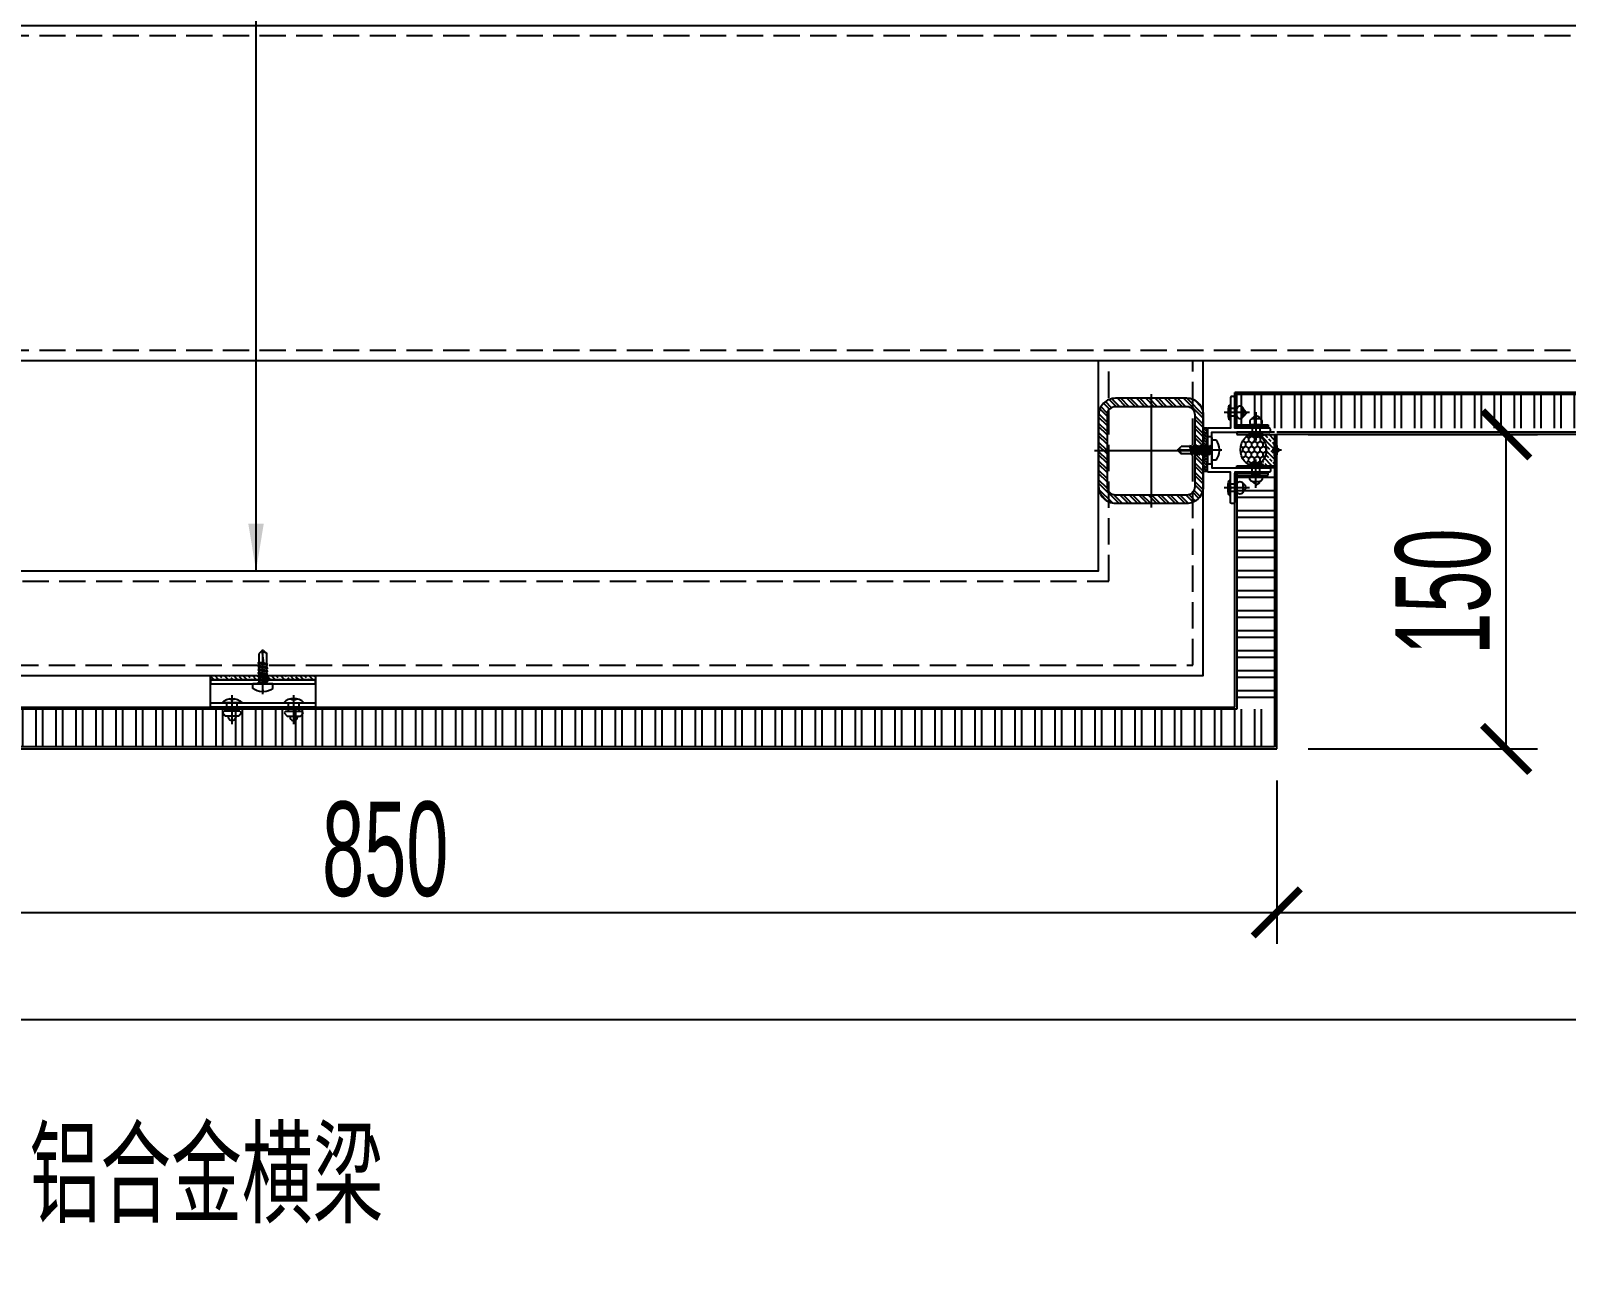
# Model space of a CAD drawing. Extents: x -8792 to 174344, y -43961 to 62816.
# Drawn here: x 3671 to 4403, y -9037 to -8450 of the extents above; entities that cross this region are included whole.
import ezdxf
from ezdxf.xclip import XClip

# ---------------------------------------------------------------- set-up
doc = ezdxf.new("R2010")
doc.units = 0
doc.header["$LTSCALE"] = 50
doc.header["$XCLIPFRAME"] = 0
for name, pattern in [('CENTER', [2, 1.25, -0.25, 0.25, -0.25]), ('CENTER2', [28.575, 19.05, -3.175, 3.175, -3.175]), ('DASH', [0.35, 0.25, -0.1]), ('DIVIDE', [1.25, 0.5, -0.25, 0, -0.25, 0, -0.25]), ('DOT2', [0.125, 0, -0.125]), ('HIDDEN', [0.375, 0.25, -0.125]), ('JIS_08_15', [17.25, 15, -0.75, 0.75, -0.75])]:
    doc.linetypes.add(name, pattern=pattern)
for name, color, linetype in [('#分隔线', 1, 'JIS_08_15'), ('#文字', 2, 'Continuous'), ('#标注', 1, 'Continuous'), ('#虚线', 8, 'HIDDEN'), ('#配件', 11, 'Continuous'), ('#铝板', 2, 'Continuous'), ('-02SZ-GC', 25, 'Continuous'), ('-08SZ-TC', 8, 'Continuous'), ('-10SZ-ZX', 251, 'CENTER'), ('1 轴线 辅助线', 1, 'CENTER'), ('6 附件', 6, 'Continuous'), ('8 填充 焊缝', 8, 'Continuous'), ('A-FLOR-OTLN', 4, 'DOT2'), ('GASKET', 150, 'Continuous'), ('PJ', 4, 'Continuous'), ('TC', 251, 'Continuous'), ('WA', 34, 'Continuous'), ('XC', 3, 'Continuous'), ('中心线', 1, 'CENTER2'), ('其他', 4, 'Continuous'), ('吊顶', 7, 'Continuous'), ('螺栓钉类', 241, 'Continuous'), ('铝板', 2, 'Continuous')]:
    doc.layers.add(name, color=color, linetype=linetype)
doc.styles.add('JHZX', font='jrs.shx', dxfattribs={"width": 0.6, "bigfont": 'jhz.shx'})
doc.styles.add('文字1', font='jrs.shx', dxfattribs={"width": 0.7, "bigfont": 'hztxt.shx'})
doc.dimstyles.new('JZBZ-15', dxfattribs={"dimscale": 15, "dimtxt": 3, "dimasz": 1.5, "dimexe": 1, "dimexo": 1, "dimgap": 0.5, "dimtad": 1, "dimdec": 0, "dimdsep": 46, "dimtxsty": 'JHZX', "dimblk1": 'ARCHTICK', "dimblk2": 'ARCHTICK', "dimsah": 1, "dimcen": 0, "dimclrd": 1, "dimclre": 1, "dimclrt": 2, "dimadec": 3, "dimazin": 2, "dimtfac": 1, "dimtdec": 0, "dimtix": 1, "dimtmove": 0, "dimatfit": 3, "dimfxl": 0, "dimtolj": 1, "dimlwd": -1, "dimlwe": -1, "dimarcsym": 0})

# ---------------------------------------------------------------- blocks, each defined once
blk = doc.blocks.new('A$Cbd8d7c8c')
at = {"layer": 'A-FLOR-OTLN', "color": 8}
blk.add_lwpolyline([(-22721.25, -15689.87), (-43719.42, -33393.16, 0.413756), (-43991.61, -36560.98, 0.189672), (122158.17, -126683.04, 0.414786), (124666.02, -124719.49), (133885.17, -48361.88, 0.379931), (116453.25, -23207.95, 0.236452)], format="xyb", dxfattribs=at)
at = {"layer": '吊顶', "const_width": 3}
blk.add_lwpolyline([(36525.16, -42886.24, 0.056654), (31389.8, -41079.32), (30859.09, -40957.78, -0.112536), (21289.45, -36343.72, -0.028917), (3039.01, -19971.01, 0.413532), (-633.62, -19953.38), (-31397.94, -50352.84, 0.414781), (-31416.33, -54033.31, 0.170492), (123964.28, -129414.71, 0.412564), (126841.18, -127143.22), (136317.5, -48655.55, 1.269195), (87076.8, -54393.32)], format="xyb", dxfattribs=at)
blk = doc.blocks.new('*U329')
at = {"layer": '#分隔线', "ltscale": 0.3}
blk.add_line((-10.15, 0), (3.6, 0), dxfattribs=at)
at = {"layer": '#配件', "linetype": 'ByBlock'}
for p, q in [((-4.74, 4.58), (-6.3, 3.2)), ((-6.3, 3.2), (-6.3, 0)), ((-6.3, 0), (-6.3, -3.2)), ((-4.01, 3.76), (-4.74, 4.58)), ((-4.01, 3.76), (-4.01, -3.76)), ((-4.01, 2.5), (0, 2.5)), ((0, 4.78), (0, -4.78)), ((-6.3, -3.2), (-4.74, -4.58)), ((-4.74, -4.58), (-4.01, -3.76)), ((-4.01, -2.5), (0, -2.5))]:
    blk.add_line(p, q, dxfattribs=at)
for centre, radius, start, end in [((-6.78, 0), 1.75, 74.13042, 285.86958), ((-4.33, 0), 6.45, 312.19623, 47.80377), ((4.55, 0), 3.05, 149.43291, 210.56709)]:
    blk.add_arc(centre, radius, start, end, dxfattribs=at)
blk = doc.blocks.new('*U326')
at = {"layer": '中心线', "color": 1, "linetype": 'CENTER', "ltscale": 2.357948}
blk.add_line((0, -4.91), (0, 16.39), dxfattribs=at)
at = {"layer": '其他', "color": 4, "linetype": 'Continuous'}
for p, q in [((-2.4, 9.26), (-0.39, 9.55)), ((-2.4, 7.66), (2.4, 8.34)), ((-1.79, 9.61), (-0.37, 9.88)), ((-1.79, 8.91), (0, 9.25)), ((-1.79, 8.01), (1.79, 8.69)), ((-1.79, 7.31), (1.79, 7.99)), ((0.23, 9.29), (1.79, 9.59)), ((0.34, 10.02), (1.79, 10.29)), ((0.48, 9.67), (2.4, 9.94)), ((-2.4, 6.06), (2.4, 6.74)), ((-2.4, 4.46), (2.4, 5.14)), ((-2.4, 2.86), (2.4, 3.54)), ((-2.4, 1.26), (2.4, 1.94)), ((-1.87, 0), (1.79, 0.69)), ((-1.79, 6.41), (1.79, 7.09)), ((-1.79, 5.71), (1.79, 6.39)), ((-1.79, 4.81), (1.79, 5.49)), ((-1.79, 4.11), (1.79, 4.79)), ((-1.79, 3.21), (1.79, 3.89)), ((-1.79, 2.51), (1.79, 3.19)), ((-1.79, 1.61), (1.79, 2.29)), ((-1.79, 0.91), (1.79, 1.59)), ((0, 0), (2.4, 0.34))]:
    blk.add_line(p, q, dxfattribs=at)
at = {"layer": '螺栓钉类', "color": 241, "linetype": 'Continuous'}
for p, q in [((-0.3, 16), (-1.79, 14.51)), ((-0.37, 9.88), (0.3, 16)), ((0, 16), (-0.3, 16)), ((0, 16), (0.3, 16)), ((0.3, 16), (1.79, 14.51)), ((-2.4, 9.26), (-1.79, 9.61)), ((-2.4, 9.26), (-1.79, 8.91)), ((-2.4, 7.66), (-1.79, 8.01)), ((-2.4, 7.66), (-1.79, 7.31)), ((-1.79, 9.61), (-1.79, 14.51)), ((-1.79, 8.01), (-1.79, 8.91)), ((1.79, 10.29), (1.79, 14.51)), ((1.79, 10.29), (2.4, 9.94)), ((1.79, 9.59), (2.4, 9.94)), ((1.79, 8.69), (1.79, 9.59)), ((1.79, 8.69), (2.4, 8.34)), ((1.79, 7.99), (2.4, 8.34)), ((1.79, 7.09), (1.79, 7.99)), ((-4.75, -2.14), (-4.75, 0)), ((-4.75, 0), (-1.99, 0)), ((-2.4, 6.06), (-1.79, 6.41)), ((-2.4, 6.06), (-1.79, 5.71)), ((-2.4, 4.46), (-1.79, 4.81)), ((-2.4, 4.46), (-1.79, 4.11)), ((-2.4, 2.86), (-1.79, 3.21)), ((-2.4, 2.86), (-1.79, 2.51)), ((-2.4, 1.26), (-1.79, 1.61)), ((-2.4, 1.26), (-1.79, 0.91)), ((-1.99, 0), (2.6, 0)), ((-1.79, 6.41), (-1.79, 7.31)), ((-1.79, 4.81), (-1.79, 5.71)), ((-1.79, 3.21), (-1.79, 4.11)), ((-1.79, 1.61), (-1.79, 2.51)), ((-1.79, 0.2), (-1.79, 0.91)), ((1.79, 7.09), (2.4, 6.74)), ((1.79, 6.39), (2.4, 6.74)), ((1.79, 5.49), (1.79, 6.39)), ((1.79, 5.49), (2.4, 5.14)), ((1.79, 4.79), (2.4, 5.14)), ((1.79, 3.89), (1.79, 4.79)), ((1.79, 3.89), (2.4, 3.54)), ((1.79, 3.19), (2.4, 3.54)), ((1.79, 2.29), (1.79, 3.19)), ((1.79, 2.29), (2.4, 1.94)), ((1.79, 1.59), (2.4, 1.94)), ((1.79, 0.69), (1.79, 1.59)), ((1.79, 0.69), (2.4, 0.34)), ((2.4, 0.2), (2.4, 0.34)), ((2.6, 0), (4.75, 0)), ((-0.4, -3.3), (0.4, -3.3)), ((-0.4, -3.69), (-0.4, -3.3)), ((0.4, -3.69), (0.4, -3.3)), ((4.75, -2.14), (4.75, 0))]:
    blk.add_line(p, q, dxfattribs=at)
for centre, radius, start, end in [((-3.34, 18.9), 4.65, 289.46799, 321.50356), ((0.04, 9.69), 0.447, 154.93277, 46.40998), ((-1.99, 0.2), 0.2, 270, 0), ((2.6, 0.2), 0.2, 180, 270), ((0, 4.3), 8, 233.57643, 267.13402), ((0, 4.3), 8, 272.86598, 306.42357)]:
    blk.add_arc(centre, radius, start, end, dxfattribs=at)
blk = doc.blocks.new('A$C11e1ca40')
at = {"layer": 'GASKET'}
h = blk.add_hatch(dxfattribs=at)
h.set_pattern_fill('ANSI33', color=256, scale=0.5, double=1)
h.set_pattern_definition([(45, (-13726.6846, -3571.859), (-2.245064, 2.245064), []), (45, (-13724.4395, -3571.859), (-2.245064, 2.245064), [1.5875, -0.79375])])
h.paths.add_polyline_path([(-25, -2), (25, -2), (25, 0), (-25, 0)])
blk.add_lwpolyline([(-25, -2), (25, -2), (25, 0), (-25, 0), (-25, -2)], dxfattribs=at)
at = {"layer": 'XC'}
for points in [[(-25, -15), (25, -15), (25, -2), (-25, -2)], [(25, -4), (-25, -4), (-25, -2), (25, -2)]]:
    blk.add_lwpolyline(points, close=True, dxfattribs=at)
for points in [[(25, -4), (-25, -4)], [(25, -13), (-25, -13)]]:
    blk.add_lwpolyline(points, dxfattribs=at)
at = {"layer": '6 附件', "xscale": -1, "rotation": 270}
blk.add_blockref('*U329', (-14.72, -13), dxfattribs=at)
at = {"layer": '6 附件', "rotation": 90}
blk.add_blockref('*U329', (14.72, -13), dxfattribs=at)
at = {"layer": '螺栓钉类'}
blk.add_blockref('*U326', (0, -4, 0), dxfattribs=at)
blk = doc.blocks.new('jfdm')
h = blk.add_hatch()
h.set_pattern_fill('HONEY', color=0, scale=0.5, style=0)
h.set_pattern_definition([(0, (3e-15, -1.231), (2.38125, 1.374815), [1.5875, -3.175]), (120, (3e-15, -1.231), (-2.38125, 1.374815), [1.5875, -3.175]), (60, (3e-15, -1.231), (3e-07, 2.74963), [-3.175, 1.5875])])
edge = h.paths.add_edge_path()
edge.add_ellipse((7.5, 13.77), major_axis=(0, -7.7), ratio=0.974135, start_angle=0, end_angle=360)
h = blk.add_hatch()
h.set_pattern_fill('ANSI33', color=0, scale=0.5, style=0)
edge = h.paths.add_edge_path()
edge.add_line((7.58, 6.07), (7.5, 6.07))
edge.add_line((7.5, 6.07), (7.38, 6.07))
edge.add_line((7.38, 6.07), (7.26, 6.08))
edge.add_line((7.26, 6.08), (7.14, 6.08))
edge.add_line((7.14, 6.08), (7.02, 6.09))
edge.add_line((7.02, 6.09), (6.9, 6.1))
edge.add_line((6.9, 6.1), (6.78, 6.11))
edge.add_line((6.78, 6.11), (6.66, 6.12))
edge.add_line((6.66, 6.12), (6.55, 6.13))
edge.add_line((6.55, 6.13), (6.43, 6.15))
edge.add_line((6.43, 6.15), (6.31, 6.17))
edge.add_line((6.31, 6.17), (6.19, 6.19))
edge.add_line((6.19, 6.19), (6.07, 6.21))
edge.add_line((6.07, 6.21), (5.96, 6.24))
edge.add_line((5.96, 6.24), (5.84, 6.26))
edge.add_line((5.84, 6.26), (5.72, 6.29))
edge.add_line((5.72, 6.29), (5.61, 6.32))
edge.add_line((5.61, 6.32), (5.49, 6.35))
edge.add_line((5.49, 6.35), (5.38, 6.39))
edge.add_line((5.38, 6.39), (5.26, 6.42))
edge.add_line((5.26, 6.42), (5.15, 6.46))
edge.add_line((5.15, 6.46), (5.04, 6.5))
edge.add_line((5.04, 6.5), (4.92, 6.54))
edge.add_line((4.92, 6.54), (4.81, 6.58))
edge.add_line((4.81, 6.58), (4.7, 6.63))
edge.add_line((4.7, 6.63), (4.59, 6.68))
edge.add_line((4.59, 6.68), (4.48, 6.72))
edge.add_line((4.48, 6.72), (4.37, 6.77))
edge.add_line((4.37, 6.77), (4.26, 6.83))
edge.add_line((4.26, 6.83), (4.15, 6.88))
edge.add_line((4.15, 6.88), (4.05, 6.94))
edge.add_line((4.05, 6.94), (3.94, 6.99))
edge.add_line((3.94, 6.99), (3.84, 7.05))
edge.add_line((3.84, 7.05), (3.73, 7.11))
edge.add_line((3.73, 7.11), (3.63, 7.18))
edge.add_line((3.63, 7.18), (3.53, 7.24))
edge.add_line((3.53, 7.24), (3.43, 7.31))
edge.add_line((3.43, 7.31), (3.33, 7.37))
edge.add_line((3.33, 7.37), (3.23, 7.44))
edge.add_line((3.23, 7.44), (3.13, 7.51))
edge.add_line((3.13, 7.51), (3.03, 7.59))
edge.add_line((3.03, 7.59), (2.94, 7.66))
edge.add_line((2.94, 7.66), (2.84, 7.73))
edge.add_line((2.84, 7.73), (2.75, 7.81))
edge.add_line((2.75, 7.81), (2.66, 7.89))
edge.add_line((2.66, 7.89), (2.57, 7.97))
edge.add_line((2.57, 7.97), (2.48, 8.05))
edge.add_line((2.48, 8.05), (2.39, 8.13))
edge.add_line((2.39, 8.13), (2.3, 8.22))
edge.add_line((2.3, 8.22), (2.22, 8.3))
edge.add_line((2.22, 8.3), (2.13, 8.39))
edge.add_line((2.13, 8.39), (2.05, 8.48))
edge.add_line((2.05, 8.48), (1.97, 8.57))
edge.add_line((1.97, 8.57), (1.89, 8.66))
edge.add_line((1.89, 8.66), (1.81, 8.75))
edge.add_line((1.81, 8.75), (1.73, 8.85))
edge.add_line((1.73, 8.85), (1.66, 8.94))
edge.add_line((1.66, 8.94), (1.58, 9.04))
edge.add_line((1.58, 9.04), (1.51, 9.14))
edge.add_line((1.51, 9.14), (1.44, 9.24))
edge.add_line((1.44, 9.24), (1.37, 9.33))
edge.add_line((1.37, 9.33), (1.3, 9.44))
edge.add_line((1.3, 9.44), (1.24, 9.54))
edge.add_line((1.24, 9.54), (1.17, 9.64))
edge.add_line((1.17, 9.64), (1.11, 9.75))
edge.add_line((1.11, 9.75), (1.05, 9.85))
edge.add_line((1.05, 9.85), (0.98, 9.96))
edge.add_line((0.98, 9.96), (0.93, 10.06))
edge.add_line((0.93, 10.06), (0.87, 10.17))
edge.add_line((0.87, 10.17), (0.81, 10.28))
edge.add_line((0.81, 10.28), (0.76, 10.39))
edge.add_line((0.76, 10.39), (0.71, 10.5))
edge.add_line((0.71, 10.5), (0.66, 10.61))
edge.add_line((0.66, 10.61), (0.61, 10.73))
edge.add_line((0.61, 10.73), (0.57, 10.84))
edge.add_line((0.57, 10.84), (0.52, 10.95))
edge.add_line((0.52, 10.95), (0.48, 11.07))
edge.add_line((0.48, 11.07), (0.44, 11.18))
edge.add_line((0.44, 11.18), (0.4, 11.3))
edge.add_line((0.4, 11.3), (0.36, 11.41))
edge.add_line((0.36, 11.41), (0.32, 11.53))
edge.add_line((0.32, 11.53), (0.29, 11.65))
edge.add_line((0.29, 11.65), (0.26, 11.77))
edge.add_line((0.26, 11.77), (0.23, 11.89))
edge.add_line((0.23, 11.89), (0.2, 12.01))
edge.add_line((0.2, 12.01), (0.17, 12.13))
edge.add_line((0.17, 12.13), (0.15, 12.25))
edge.add_line((0.15, 12.25), (0.13, 12.37))
edge.add_line((0.13, 12.37), (0.1, 12.49))
edge.add_line((0.1, 12.49), (0.09, 12.61))
edge.add_line((0.09, 12.61), (0.07, 12.73))
edge.add_line((0.07, 12.73), (0.05, 12.85))
edge.add_line((0.05, 12.85), (0.04, 12.97))
edge.add_line((0.04, 12.97), (0.03, 13.1))
edge.add_line((0.03, 13.1), (0.02, 13.22))
edge.add_line((0.02, 13.22), (0.01, 13.34))
edge.add_line((0.01, 13.34), (0.01, 13.46))
edge.add_line((0.01, 13.46), (0, 13.59))
edge.add_line((0, 13.59), (0, 13.71))
edge.add_line((0, 13.71), (0, 13.77))
edge.add_line((0, 13.77), (0, 13.77))
edge.add_line((0, 13.77), (0, 0))
edge.add_arc((7.5, -17.11), 18.68, 66.33274, 113.66726, ccw=False)
edge.add_line((15, 0), (15, 13.77))
edge.add_line((15, 13.77), (15, 13.69))
edge.add_line((15, 13.69), (15, 13.62))
edge.add_line((15, 13.62), (15, 13.54))
edge.add_line((15, 13.54), (14.99, 13.46))
edge.add_line((14.99, 13.46), (14.99, 13.38))
edge.add_line((14.99, 13.38), (14.99, 13.31))
edge.add_line((14.99, 13.31), (14.98, 13.23))
edge.add_line((14.98, 13.23), (14.98, 13.15))
edge.add_line((14.98, 13.15), (14.97, 13.07))
edge.add_line((14.97, 13.07), (14.96, 13))
edge.add_line((14.96, 13), (14.95, 12.92))
edge.add_line((14.95, 12.92), (14.95, 12.84))
edge.add_line((14.95, 12.84), (14.94, 12.77))
edge.add_line((14.94, 12.77), (14.93, 12.69))
edge.add_line((14.93, 12.69), (14.91, 12.61))
edge.add_line((14.91, 12.61), (14.9, 12.54))
edge.add_line((14.9, 12.54), (14.89, 12.46))
edge.add_line((14.89, 12.46), (14.88, 12.38))
edge.add_line((14.88, 12.38), (14.86, 12.31))
edge.add_line((14.86, 12.31), (14.85, 12.23))
edge.add_line((14.85, 12.23), (14.83, 12.15))
edge.add_line((14.83, 12.15), (14.82, 12.08))
edge.add_line((14.82, 12.08), (14.8, 12))
edge.add_line((14.8, 12), (14.78, 11.93))
edge.add_line((14.78, 11.93), (14.76, 11.85))
edge.add_line((14.76, 11.85), (14.74, 11.78))
edge.add_line((14.74, 11.78), (14.72, 11.7))
edge.add_line((14.72, 11.7), (14.7, 11.63))
edge.add_line((14.7, 11.63), (14.68, 11.55))
edge.add_line((14.68, 11.55), (14.66, 11.48))
edge.add_line((14.66, 11.48), (14.64, 11.41))
edge.add_line((14.64, 11.41), (14.61, 11.33))
edge.add_line((14.61, 11.33), (14.59, 11.26))
edge.add_line((14.59, 11.26), (14.56, 11.19))
edge.add_line((14.56, 11.19), (14.54, 11.11))
edge.add_line((14.54, 11.11), (14.51, 11.04))
edge.add_line((14.51, 11.04), (14.49, 10.97))
edge.add_line((14.49, 10.97), (14.46, 10.9))
edge.add_line((14.46, 10.9), (14.43, 10.82))
edge.add_line((14.43, 10.82), (14.4, 10.75))
edge.add_line((14.4, 10.75), (14.37, 10.68))
edge.add_line((14.37, 10.68), (14.34, 10.61))
edge.add_line((14.34, 10.61), (14.31, 10.54))
edge.add_line((14.31, 10.54), (14.28, 10.47))
edge.add_line((14.28, 10.47), (14.24, 10.4))
edge.add_line((14.24, 10.4), (14.21, 10.33))
edge.add_line((14.21, 10.33), (14.18, 10.26))
edge.add_line((14.18, 10.26), (14.14, 10.19))
edge.add_line((14.14, 10.19), (14.11, 10.12))
edge.add_line((14.11, 10.12), (14.07, 10.06))
edge.add_line((14.07, 10.06), (14.03, 9.99))
edge.add_line((14.03, 9.99), (14, 9.92))
edge.add_line((14, 9.92), (13.96, 9.85))
edge.add_line((13.96, 9.85), (13.92, 9.79))
edge.add_line((13.92, 9.79), (13.88, 9.72))
edge.add_line((13.88, 9.72), (13.84, 9.66))
edge.add_line((13.84, 9.66), (13.8, 9.59))
edge.add_line((13.8, 9.59), (13.76, 9.53))
edge.add_line((13.76, 9.53), (13.71, 9.46))
edge.add_line((13.71, 9.46), (13.67, 9.4))
edge.add_line((13.67, 9.4), (13.63, 9.33))
edge.add_line((13.63, 9.33), (13.59, 9.27))
edge.add_line((13.59, 9.27), (13.54, 9.21))
edge.add_line((13.54, 9.21), (13.5, 9.15))
edge.add_line((13.5, 9.15), (13.45, 9.08))
edge.add_line((13.45, 9.08), (13.4, 9.02))
edge.add_line((13.4, 9.02), (13.36, 8.96))
edge.add_line((13.36, 8.96), (13.31, 8.9))
edge.add_line((13.31, 8.9), (13.26, 8.84))
edge.add_line((13.26, 8.84), (13.21, 8.78))
edge.add_line((13.21, 8.78), (13.16, 8.72))
edge.add_line((13.16, 8.72), (13.11, 8.67))
edge.add_line((13.11, 8.67), (13.06, 8.61))
edge.add_line((13.06, 8.61), (13.01, 8.55))
edge.add_line((13.01, 8.55), (12.96, 8.49))
edge.add_line((12.96, 8.49), (12.91, 8.44))
edge.add_line((12.91, 8.44), (12.86, 8.38))
edge.add_line((12.86, 8.38), (12.8, 8.33))
edge.add_line((12.8, 8.33), (12.75, 8.27))
edge.add_line((12.75, 8.27), (12.7, 8.22))
edge.add_line((12.7, 8.22), (12.64, 8.16))
edge.add_line((12.64, 8.16), (12.59, 8.11))
edge.add_line((12.59, 8.11), (12.53, 8.06))
edge.add_line((12.53, 8.06), (12.47, 8.01))
edge.add_line((12.47, 8.01), (12.42, 7.96))
edge.add_line((12.42, 7.96), (12.36, 7.91))
edge.add_line((12.36, 7.91), (12.3, 7.86))
edge.add_line((12.3, 7.86), (12.24, 7.81))
edge.add_line((12.24, 7.81), (12.18, 7.76))
edge.add_line((12.18, 7.76), (12.13, 7.71))
edge.add_line((12.13, 7.71), (12.07, 7.66))
edge.add_line((12.07, 7.66), (12.01, 7.62))
edge.add_line((12.01, 7.62), (11.94, 7.57))
edge.add_line((11.94, 7.57), (11.88, 7.52))
edge.add_line((11.88, 7.52), (11.82, 7.48))
edge.add_line((11.82, 7.48), (11.76, 7.43))
edge.add_line((11.76, 7.43), (11.7, 7.39))
edge.add_line((11.7, 7.39), (11.64, 7.35))
edge.add_line((11.64, 7.35), (11.57, 7.31))
edge.add_line((11.57, 7.31), (11.51, 7.26))
edge.add_line((11.51, 7.26), (11.44, 7.22))
edge.add_line((11.44, 7.22), (11.38, 7.18))
edge.add_line((11.38, 7.18), (11.32, 7.14))
edge.add_line((11.32, 7.14), (11.25, 7.1))
edge.add_line((11.25, 7.1), (11.18, 7.06))
edge.add_line((11.18, 7.06), (11.12, 7.03))
edge.add_line((11.12, 7.03), (11.05, 6.99))
edge.add_line((11.05, 6.99), (10.99, 6.95))
edge.add_line((10.99, 6.95), (10.92, 6.92))
edge.add_line((10.92, 6.92), (10.85, 6.88))
edge.add_line((10.85, 6.88), (10.78, 6.85))
edge.add_line((10.78, 6.85), (10.72, 6.81))
edge.add_line((10.72, 6.81), (10.65, 6.78))
edge.add_line((10.65, 6.78), (10.58, 6.75))
edge.add_line((10.58, 6.75), (10.51, 6.72))
edge.add_line((10.51, 6.72), (10.44, 6.69))
edge.add_line((10.44, 6.69), (10.37, 6.66))
edge.add_line((10.37, 6.66), (10.3, 6.63))
edge.add_line((10.3, 6.63), (10.23, 6.6))
edge.add_line((10.23, 6.6), (10.16, 6.57))
edge.add_line((10.16, 6.57), (10.09, 6.54))
edge.add_line((10.09, 6.54), (10.02, 6.52))
edge.add_line((10.02, 6.52), (9.95, 6.49))
edge.add_line((9.95, 6.49), (9.88, 6.47))
edge.add_line((9.88, 6.47), (9.8, 6.44))
edge.add_line((9.8, 6.44), (9.73, 6.42))
edge.add_line((9.73, 6.42), (9.66, 6.4))
edge.add_line((9.66, 6.4), (9.59, 6.38))
edge.add_line((9.59, 6.38), (9.51, 6.35))
edge.add_line((9.51, 6.35), (9.44, 6.33))
edge.add_line((9.44, 6.33), (9.37, 6.31))
edge.add_line((9.37, 6.31), (9.29, 6.3))
edge.add_line((9.29, 6.3), (9.22, 6.28))
edge.add_line((9.22, 6.28), (9.15, 6.26))
edge.add_line((9.15, 6.26), (9.07, 6.24))
edge.add_line((9.07, 6.24), (9, 6.23))
edge.add_line((9, 6.23), (8.93, 6.21))
edge.add_line((8.93, 6.21), (8.85, 6.2))
edge.add_line((8.85, 6.2), (8.78, 6.18))
edge.add_line((8.78, 6.18), (8.7, 6.17))
edge.add_line((8.7, 6.17), (8.63, 6.16))
edge.add_line((8.63, 6.16), (8.55, 6.15))
edge.add_line((8.55, 6.15), (8.48, 6.14))
edge.add_line((8.48, 6.14), (8.4, 6.13))
edge.add_line((8.4, 6.13), (8.33, 6.12))
edge.add_line((8.33, 6.12), (8.25, 6.11))
edge.add_line((8.25, 6.11), (8.18, 6.1))
edge.add_line((8.18, 6.1), (8.1, 6.1))
edge.add_line((8.1, 6.1), (8.03, 6.09))
edge.add_line((8.03, 6.09), (7.95, 6.09))
edge.add_line((7.95, 6.09), (7.88, 6.08))
edge.add_line((7.88, 6.08), (7.8, 6.08))
edge.add_line((7.8, 6.08), (7.73, 6.07))
edge.add_line((7.73, 6.07), (7.65, 6.07))
edge.add_line((7.65, 6.07), (7.58, 6.07))
blk.add_arc((7.5, -17.11), 18.68, 66.33274, 113.66726)
blk.add_ellipse((7.5, 13.77), major_axis=(0, -7.7), ratio=0.974135)
blk = doc.blocks.new('*U328')
at = {"layer": '6 附件', "linetype": 'ByBlock'}
for p, q in [((-3.5, 2.45), (-3.5, 3.15)), ((-3.5, 3.15), (3.5, 3.15)), ((3.5, 2.45), (-3.5, 2.45)), ((-1.8, -0.55), (-1.8, 2.45)), ((1.8, -0.55), (1.8, 2.45)), ((3.5, 3.15), (3.5, 2.45)), ((-1.8, -0.55), (1.8, -0.55)), ((-1.61, -4.08), (-1.8, -3.55)), ((1.8, -3.55), (-1.8, -3.55)), ((-0.63, -4.8), (-1.61, -4.08)), ((-0.55, -5.05), (-0.63, -4.8)), ((0.21, -4.8), (-0.55, -5.05)), ((1.8, -3.55), (0.21, -4.8))]:
    blk.add_line(p, q, dxfattribs=at)
at = {"layer": '6 附件', "linetype": 'DIVIDE'}
blk.add_line((0, -6.55), (0, 5.45), dxfattribs=at)
at = {"layer": '6 附件', "linetype": 'ByBlock'}
for centre, radius, start, end in [((0, -7.91), 11.6, 72.44083, 107.55917), ((-1.46, -2.05), 1.54, 102.68036, 257.31964), ((1.46, -2.05), 1.54, 282.68036, 77.31964)]:
    blk.add_arc(centre, radius, start, end, dxfattribs=at)
blk = doc.blocks.new('*U327')
at = {"layer": '6 附件', "linetype": 'ByBlock'}
for p, q in [((-3.5, 2.45), (-3.5, 3.15)), ((-3.5, 3.15), (3.5, 3.15)), ((3.5, 2.45), (-3.5, 2.45)), ((-1.8, -2.05), (-1.8, 2.45)), ((1.8, -2.05), (1.8, 2.45)), ((3.5, 3.15), (3.5, 2.45)), ((-1.8, -2.05), (1.8, -2.05)), ((-1.61, -5.58), (-1.8, -5.05)), ((1.8, -5.05), (-1.8, -5.05)), ((-0.63, -6.3), (-1.61, -5.58)), ((-0.55, -6.55), (-0.63, -6.3)), ((0.21, -6.3), (-0.55, -6.55)), ((1.8, -5.05), (0.21, -6.3))]:
    blk.add_line(p, q, dxfattribs=at)
at = {"layer": '6 附件', "linetype": 'DIVIDE'}
blk.add_line((0, -8.05), (0, 5.45), dxfattribs=at)
at = {"layer": '6 附件', "linetype": 'ByBlock'}
for centre, radius, start, end in [((0, -7.91), 11.6, 72.44083, 107.55917), ((-1.46, -3.55), 1.54, 102.68036, 257.31964), ((1.46, -3.55), 1.54, 282.68036, 77.31964)]:
    blk.add_arc(centre, radius, start, end, dxfattribs=at)
blk = doc.blocks.new('瞄准点')
h = blk.add_hatch(color=1)
h.paths.add_polyline_path([(0, -1), (0, 0), (-1, 0, 0.414214)])
h.paths.add_polyline_path([(1, 0, 0.414214), (0, 1), (0, 0)])
at = {"color": 1}
for p, q in [((1, 0), (-1, 0)), ((0, 1), (0, -1))]:
    blk.add_line(p, q, dxfattribs=at)
blk.add_circle((0, 0), 1, dxfattribs=at)
at = {"layer": '1 轴线 辅助线', "color": 1, "linetype": 'CENTER', "ltscale": 0.2}
for p, q in [((2.23, 0), (-2.23, 0)), ((0, -2.23), (0, 2.23))]:
    blk.add_line(p, q, dxfattribs=at)
blk = doc.blocks.new('A$Cf5b6e9fb')
at = {"layer": '8 填充 焊缝'}
h = blk.add_hatch(dxfattribs=at)
h.set_pattern_fill('ANSI38', color=256, scale=0.3, angle=180.00213, style=0)
h.set_pattern_definition([(225.002129, (57076.0788, -18833.22165), (0.673544235, -0.673494183), []), (315.002129, (57076.0788, -18833.22165), (2.020582652, -0.67344413), [2.38125, -1.42875])])
h.paths.add_polyline_path([(10.5, 35), (-10, 35), (-10, 33), (10.5, 33)])
at = {"layer": '6 附件'}
blk.add_lwpolyline([(10.5, 35), (-10, 35), (-10, 33), (10.5, 33)], close=True, dxfattribs=at)
at = {"layer": 'XC'}
for points in [[(-25, 20, -0.414214), (-25.5, 20.5), (-25.5, 21.5, -0.414213), (-25, 22), (-18.5, 22), (-18, 21.7), (-17.5, 22), (-10.5, 22), (-10.5, 32.5, -0.414214), (-10, 33), (6, 33, -0.414214), (6.5, 32.5), (6.5, 31.5, -0.414214), (6, 31), (0.5, 31), (0, 31.3), (-0.5, 31), (-8.5, 31), (-8.5, 10.5), (-8.8, 10), (-8.5, 9.5), (-8.5, 3.5, -0.414214), (-9, 3), (-10, 3, -0.414214), (-10.5, 3.5), (-10.5, 20)], [(25, 20, 0.414214), (25.5, 20.5), (25.5, 21.5, 0.414213), (25, 22), (18.5, 22), (18, 21.7), (17.5, 22), (10.5, 22), (10.5, 32.5, 0.414214), (10, 33), (-6, 33, 0.414214), (-6.5, 32.5), (-6.5, 31.5, 0.414214), (-6, 31), (-0.5, 31), (0, 31.3), (0.5, 31), (8.5, 31), (8.5, 10.5), (8.8, 10), (8.5, 9.5), (8.5, 3.5, 0.414214), (9, 3), (10, 3, 0.414214), (10.5, 3.5), (10.5, 20)]]:
    blk.add_lwpolyline(points, format="xyb", close=True, dxfattribs=at)
at = {"layer": '1 轴线 辅助线'}
blk.add_blockref('瞄准点', (0, 0), dxfattribs=at)
at = {"layer": '6 附件', "xscale": -1}
for name, p, rotation in [('*U328', (-18, 19.55), 0.0001287275399075583), ('*U327', (-9.95, 9.88), 270)]:
    blk.add_blockref(name, p, dxfattribs=dict(at, rotation=rotation))
at = {"layer": '6 附件'}
for name, p, rotation in [('*U328', (18, 19.55), 359.9998712724601), ('*U327', (9.98, 9.88), 90)]:
    blk.add_blockref(name, p, dxfattribs=dict(at, rotation=rotation))
at = {"layer": 'PJ', "color": 8, "ltscale": 10, "yscale": 0.7999999999968962, "rotation": 359.3659973568308}
blk.add_blockref('jfdm', (-7.5, 0.17), dxfattribs=at)
at = {"layer": '螺栓钉类'}
blk.add_blockref('*U326', (0.01, 31), dxfattribs=at)
blk = doc.blocks.new('A$Cb851f7da')
at = {"layer": '铝板', "color": 6}
for p, q in [((-12, 19), (-12, 4)), ((-11, 4), (-11, 20)), ((11, 4), (11, 20)), ((12, 19), (12, 4)), ((-12, 4), (-11, 4)), ((12, 4), (11, 4))]:
    blk.add_line(p, q, dxfattribs=at)
at = {"layer": '铝板'}
for p, q in [((-8.5, 1), (-8.5, 19)), ((-8.5, 19), (-7.5, 19)), ((-7.5, 19), (-7.5, 0)), ((8.5, 19), (7.5, 19)), ((7.5, 19), (7.5, 0)), ((8.5, 1), (8.5, 19))]:
    blk.add_line(p, q, dxfattribs=at)
at = {"ltscale": 10}
blk.add_blockref('A$Cf5b6e9fb', (0, 0), dxfattribs=at)
blk = doc.blocks.new('F40×4')
at = {"layer": '-08SZ-TC', "ltscale": 20}
h = blk.add_hatch(dxfattribs=at)
h.set_pattern_fill('STEEL', color=256, scale=2)
h.set_pattern_definition([(45, (0, -5), (-2.24506, 2.24506), []), (45, (0, -3.4125), (-2.24506, 2.24506), [])])
edge = h.paths.add_edge_path(flags=16)
edge.add_line((-17, 21), (17, 21))
edge.add_arc((17, 17), 4, 0, 90, ccw=False)
edge.add_line((21, 17), (21, -17))
edge.add_arc((17, -17), 4, -90, 0, ccw=False)
edge.add_line((17, -21), (-17, -21))
edge.add_arc((-17, -17), 4, 180, 270, ccw=False)
edge.add_line((-21, -17), (-21, 17))
edge.add_arc((-17, 17), 4, 90, 180, ccw=False)
edge = h.paths.add_edge_path()
edge.add_line((-17, 25), (17, 25))
edge.add_arc((17, 17), 8, 0, 90, ccw=False)
edge.add_line((25, 17), (25, -17))
edge.add_arc((17, -17), 8, -90, 0, ccw=False)
edge.add_line((17, -25), (-17, -25))
edge.add_arc((-17, -17), 8, 180, 270, ccw=False)
edge.add_line((-25, -17), (-25, 17))
edge.add_arc((-17, 17), 8, 90, 180, ccw=False)
at = {"layer": '-02SZ-GC'}
for points in [[(-17, 25), (17, 25, -0.414214), (25, 17), (25, -17, -0.414214), (17, -25), (-17, -25, -0.414214), (-25, -17), (-25, 17, -0.414214)], [(-17, 21), (17, 21, -0.414214), (21, 17), (21, -17, -0.414214), (17, -21), (-17, -21, -0.414214), (-21, -17), (-21, 17, -0.414214)]]:
    blk.add_lwpolyline(points, format="xyb", close=True, dxfattribs=at)
at = {"layer": '-10SZ-ZX', "linetype": 'CENTER', "ltscale": 5}
for p, q in [((0, 27), (0, -27)), ((-27, 0), (27, 0))]:
    blk.add_line(p, q, dxfattribs=at)
blk = doc.blocks.new('ASDFDFBBBB')
at = {"layer": 'TC', "ltscale": 0.5}
h = blk.add_hatch(dxfattribs=at)
h.set_pattern_fill('ANSI32', color=256, scale=2, angle=45, style=0)
h.set_pattern_definition([(90, (0, 0), (-9.525, 0), []), (90, (3.175, 3.175), (-9.525, 0), [])])
h.paths.add_polyline_path([(12689.06, -1431.07), (15417.82, -1431.07), (15417.82, -1447.07), (12689.06, -1447.07)])
h.paths.add_polyline_path([(12699.06, -1581.07), (12101.06, -1581.07), (12101.06, -1599.07), (12699.06, -1599.07)])
h.paths.add_polyline_path([(16280.56, -1581.07), (15401.06, -1581.07), (15401.06, -1599.07), (16280.56, -1599.07)])
h = blk.add_hatch(dxfattribs=at)
h.set_pattern_fill('ANSI32', color=256, scale=2, angle=315, style=0)
h.set_pattern_definition([(0, (44816.346, 74626.214), (3e-15, 9.525), []), (0, (44819.521, 74623.039), (3e-15, 9.525), [])])
h.paths.add_polyline_path([(15401.06, -1580.32), (15419.06, -1581.07), (15419.06, -1469.57), (15401.06, -1468.82)])
h.paths.add_polyline_path([(12699.06, -1466.07), (12681.06, -1466.07), (12681.06, -1581.07), (12699.06, -1581.07)])
at = {"layer": '#虚线', "color": 8, "linetype": 'DASH'}
for p, q in [((12127.46, -1260.07), (16182.94, -1260.07)), ((12127.46, -1410.07), (16182.94, -1410.07))]:
    blk.add_line(p, q, dxfattribs=at)
for points in [[(16177.94, -1415.07), (16177.94, -1560.07), (15440.06, -1560.07), (15440.06, -1415.07)], [(16137.94, -1415.07), (16137.94, -1520.07), (15480.06, -1520.07), (15480.06, -1415.07)]]:
    blk.add_lwpolyline(points, dxfattribs=at)
at = {"layer": '#铝板', "color": 6}
for p, q in [((12681.06, -1430.07), (15420.06, -1430.07)), ((12681.06, -1431.07), (15420.06, -1431.07)), ((15419.06, -1468.57), (15419.06, -1581.07)), ((15420.06, -1580.07), (15420.06, -1468.57)), ((15419.06, -1581.07), (16280.56, -1581.07)), ((16281.56, -1580.07), (15420.06, -1580.07))]:
    blk.add_line(p, q, dxfattribs=at)
at = {"layer": '#铝板'}
for p, q in [((12700.06, -1449.07), (15400.06, -1449.07)), ((12700.06, -1450.07), (15400.06, -1450.07)), ((15400.06, -1600.07), (15400.06, -1450.07)), ((15401.06, -1450.07), (15401.06, -1599.07)), ((16285.06, -1600.07), (15400.06, -1600.07)), ((15401.06, -1599.07), (16284.06, -1599.07))]:
    blk.add_line(p, q, dxfattribs=at)
at = {"layer": '#铝板', "color": 6}
for points in [[(15419.06, -1446.57), (15419.06, -1430.07)], [(15420.06, -1446.57), (15420.06, -1430.07)]]:
    blk.add_lwpolyline(points, dxfattribs=at)
at = {"layer": 'WA'}
for points in [[(16182.94, -1255.07), (12127.46, -1255.07), (12127.46, -1415.07), (16182.94, -1415.07)], [(16182.94, -1415.07), (16182.94, -1565.07), (15435.06, -1565.07), (15435.06, -1415.07)], [(16132.94, -1415.07), (16132.94, -1515.07), (15485.06, -1515.07), (15485.06, -1415.07)]]:
    blk.add_lwpolyline(points, dxfattribs=at)
at = {"ltscale": 10, "xscale": -1.000000000000003, "rotation": 270}
blk.add_blockref('A$Cb851f7da', (15400.06, -1457.57), dxfattribs=at)
blk.add_blockref('F40×4', (15459.95, -1457.87))
at = {"ltscale": 10}
blk.add_blockref('A$C11e1ca40', (15883.38, -1565.07), dxfattribs=at)
blk = doc.blocks.new('_ARCHTICK')
at = {"color": 0, "linetype": 'ByBlock', "const_width": 0.15}
blk.add_lwpolyline([(-0.5, -0.5), (0.5, 0.5)], dxfattribs=at)
blk = doc.blocks.new('*D291')
at = {"layer": '#标注', "color": 1, "ltscale": 10, "transparency": 16777216}
for p, q in [((4264.88, -8807.95), (4264.88, -8885.85)), ((3414.88, -8815.45), (3414.88, -8885.85)), ((3414.88, -8870.85), (4264.88, -8870.85))]:
    blk.add_line(p, q, dxfattribs=at)
at = {"layer": 'Defpoints', "color": 0, "ltscale": 10, "transparency": 16777216}
for p in [(4264.88, -8792.95), (3414.88, -8800.45), (4264.88, -8870.85)]:
    blk.add_point(p, dxfattribs=at)
at = {"layer": '#标注', "color": 1, "ltscale": 10, "transparency": 16777216, "xscale": 22.5, "yscale": 22.5, "zscale": 22.5, "rotation": 180}
blk.add_blockref('_ARCHTICK', (3414.88, -8870.85), dxfattribs=at)
at = {"layer": '#标注', "color": 1, "ltscale": 10, "transparency": 16777216, "xscale": 22.5, "yscale": 22.5, "zscale": 22.5}
blk.add_blockref('_ARCHTICK', (4264.88, -8870.85), dxfattribs=at)
at = {"layer": '#标注', "color": 2, "ltscale": 10, "transparency": 16777216, "insert": (3839.88, -8840.85), "char_height": 45, "attachment_point": 5, "style": 'JHZX'}
blk.add_mtext('\\A1;850', dxfattribs=at)
blk = doc.blocks.new('*D292')
at = {"layer": '#标注', "color": 1, "ltscale": 10, "transparency": 16777216}
for p, q in [((4264.88, -8807.95), (4264.88, -8885.85)), ((6964.88, -8807.95), (6964.88, -8885.85)), ((4264.88, -8870.85), (6964.88, -8870.85))]:
    blk.add_line(p, q, dxfattribs=at)
at = {"layer": 'Defpoints', "color": 0, "ltscale": 10, "transparency": 16777216}
for p in [(4264.88, -8792.95), (6964.88, -8792.95), (6964.88, -8870.85)]:
    blk.add_point(p, dxfattribs=at)
at = {"layer": '#标注', "color": 1, "ltscale": 10, "transparency": 16777216, "xscale": 22.5, "yscale": 22.5, "zscale": 22.5, "rotation": 180}
blk.add_blockref('_ARCHTICK', (4264.88, -8870.85), dxfattribs=at)
at = {"layer": '#标注', "color": 1, "ltscale": 10, "transparency": 16777216, "xscale": 22.5, "yscale": 22.5, "zscale": 22.5}
blk.add_blockref('_ARCHTICK', (6964.88, -8870.85), dxfattribs=at)
at = {"layer": '#标注', "color": 2, "ltscale": 10, "transparency": 16777216, "insert": (5614.88, -8840.85), "char_height": 45, "attachment_point": 5, "style": 'JHZX'}
blk.add_mtext('\\A1;2700', dxfattribs=at)
blk = doc.blocks.new('*D296')
at = {"layer": '#标注', "color": 1, "ltscale": 10, "transparency": 16777216}
for p, q in [((3414.88, -8853.35), (3414.88, -8937.18)), ((7714.88, -8853.35), (7714.88, -8937.18)), ((7714.88, -8922.18), (3414.88, -8922.18))]:
    blk.add_line(p, q, dxfattribs=at)
at = {"layer": 'Defpoints', "color": 0, "ltscale": 10, "transparency": 16777216}
for p in [(3414.88, -8838.35), (7714.88, -8838.35), (3414.88, -8922.18)]:
    blk.add_point(p, dxfattribs=at)
at = {"layer": '#标注', "color": 1, "ltscale": 10, "transparency": 16777216, "xscale": 22.5, "yscale": 22.5, "zscale": 22.5, "rotation": 180}
blk.add_blockref('_ARCHTICK', (3414.88, -8922.18), dxfattribs=at)
at = {"layer": '#标注', "color": 1, "ltscale": 10, "transparency": 16777216, "xscale": 22.5, "yscale": 22.5, "zscale": 22.5}
blk.add_blockref('_ARCHTICK', (7714.88, -8922.18), dxfattribs=at)
at = {"layer": '#标注', "color": 2, "ltscale": 10, "transparency": 16777216, "insert": (5564.88, -8892.18), "char_height": 45, "attachment_point": 5, "style": 'JHZX'}
blk.add_mtext('\\A1;4300', dxfattribs=at)
blk = doc.blocks.new('*D297')
at = {"layer": '#标注', "color": 1, "ltscale": 10, "transparency": 16777216}
for p, q in [((4279.88, -8642.95), (4389.28, -8642.95)), ((4374.28, -8792.95), (4374.28, -8642.95)), ((4279.88, -8792.95), (4389.28, -8792.95))]:
    blk.add_line(p, q, dxfattribs=at)
at = {"layer": 'Defpoints', "color": 0, "ltscale": 10, "transparency": 16777216}
for p in [(4264.88, -8642.95), (4374.28, -8642.95), (4264.88, -8792.95)]:
    blk.add_point(p, dxfattribs=at)
at = {"layer": '#标注', "color": 1, "ltscale": 10, "transparency": 16777216, "xscale": 22.5, "yscale": 22.5, "zscale": 22.5}
for p, rotation in [((4374.28, -8642.95), 90), ((4374.28, -8792.95), 270)]:
    blk.add_blockref('_ARCHTICK', p, dxfattribs=dict(at, rotation=rotation))
at = {"layer": '#标注', "color": 2, "ltscale": 10, "transparency": 16777216, "insert": (4344.28, -8717.95), "char_height": 45, "attachment_point": 5, "rotation": 90, "style": 'JHZX'}
blk.add_mtext('\\A1;150', dxfattribs=at)

msp = doc.modelspace()

# ---------------------------------------------------------------- block references
at = {"ltscale": 10}
ref = msp.add_blockref('A$Cbd8d7c8c', (-20242.468, 78224.561), dxfattribs=at)
XClip(ref).set_block_clipping_path([(33737.5024453482, -58253.8739175466), (58527.5008306247, -28195.842069268)])
ref = msp.add_blockref('A$Cbd8d7c8c', (22321.982, 94074.685), dxfattribs=at)
XClip(ref).set_block_clipping_path([(76291.0063025201, -72283.9918497168), (103268.9259821397, -47877.3086105986)])
at = {"ltscale": 12}
ref = msp.add_blockref('ASDFDFBBBB', (19664.938, -7192.873), dxfattribs=dict(at, xscale=-1))
XClip(ref).set_block_clipping_path([(11800.9034438342, -3842.9944827884), (17026.5034438345, 748.8291332118)])

# ---------------------------------------------------------------- next in the draw order: texts
at = {"layer": '#文字', "insert": (3670.28, -8996.685), "char_height": 45, "attachment_point": 4, "style": '文字1'}
msp.add_mtext('{\\W0.75;铝合金横梁}', dxfattribs=at)

# ---------------------------------------------------------------- next in the draw order: dimensions: what is measured, and where the dimension line sits
at = {"layer": '#标注', "ltscale": 10}
dim = msp.add_linear_dim(base=(4374.284, -8642.947), p1=(4264.882, -8792.947), p2=(4264.883, -8642.947), angle=90, dimstyle='JZBZ-15', dxfattribs=at)
dim.commit()
dim.dimension.update_dxf_attribs({"geometry": '*D297', "text_midpoint": (4344.284, -8717.947)})
for base, p1, p2, picture, middle in [((4264.882, -8870.854), (3414.882, -8800.446), (4264.882, -8792.947), '*D291', (3839.882, -8840.854)), ((3414.882, -8922.182), (7714.882, -8838.35), (3414.882, -8838.35), '*D296', (5564.882, -8892.182))]:
    dim = msp.add_linear_dim(base=base, p1=p1, p2=p2, dimstyle='JZBZ-15', dxfattribs=at)
    dim.commit()
    dim.dimension.update_dxf_attribs({"geometry": picture, "text_midpoint": middle})
dim = msp.add_linear_dim(base=(6964.882, -8870.854), p1=(4264.882, -8792.947), p2=(6964.882, -8792.947), dimstyle='JZBZ-15', override={"dimtmove": 1}, dxfattribs=at)
dim.commit()
dim.dimension.update_dxf_attribs({"geometry": '*D292', "text_midpoint": (5614.882, -8840.854)})

# ---------------------------------------------------------------- next in the draw order: leaders
msp.add_leader([(3778.28, -8707.947), (3778.28, -8312.397), (3927.668, -8312.397)], dimstyle='JZBZ-15', override={"dimgap": 0.5, "dimtad": 0}, dxfattribs=at)

doc.saveas('drawing.dxf')
